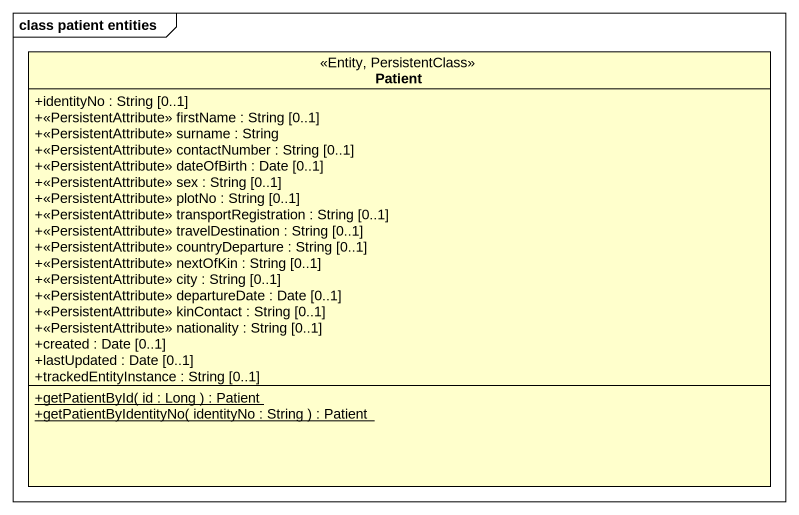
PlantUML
@startuml
mainframe class patient entities
hide circle
hide empty members
skinparam classAttributeIconSize 0
class Patient <<Entity, PersistentClass>> {
  +identityNo : String [0..1]
  +<<PersistentAttribute>> firstName : String [0..1]
  +<<PersistentAttribute>> surname : String
  +<<PersistentAttribute>> contactNumber : String [0..1]
  +<<PersistentAttribute>> dateOfBirth : Date [0..1]
  +<<PersistentAttribute>> sex : String [0..1]
  +<<PersistentAttribute>> plotNo : String [0..1]
  +<<PersistentAttribute>> transportRegistration : String [0..1]
  +<<PersistentAttribute>> travelDestination : String [0..1]
  +<<PersistentAttribute>> countryDeparture : String [0..1]
  +<<PersistentAttribute>> nextOfKin : String [0..1]
  +<<PersistentAttribute>> city : String [0..1]
  +<<PersistentAttribute>> departureDate : Date [0..1]
  +<<PersistentAttribute>> kinContact : String [0..1]
  +<<PersistentAttribute>> nationality : String [0..1]
  +created : Date [0..1]
  +lastUpdated : Date [0..1]
  +trackedEntityInstance : String [0..1]
  {static} +getPatientById( id : Long ) : Patient
  {static} +getPatientByIdentityNo( identityNo : String ) : Patient
}
@enduml
